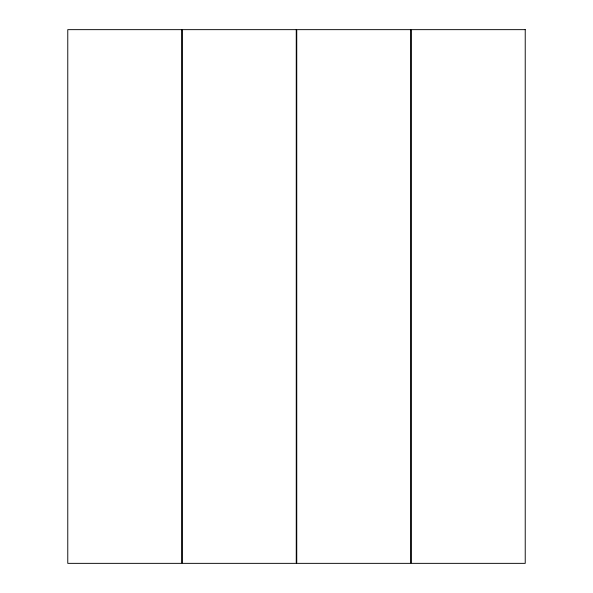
<?xml version="1.0" encoding="UTF-8"?>
<svg xmlns="http://www.w3.org/2000/svg" width="593" height="593" viewBox="0 0 593 593"><rect width="100%" height="100%" fill="white"/><g stroke="black" fill="none" stroke-linecap="round" stroke-linejoin="round"><path stroke-width="0.89" d="M181.754 29.65L67.772 29.65L67.772 563.35L181.754 563.35L181.754 29.65M296.248 29.65L182.266 29.65L182.266 563.35L296.248 563.35L296.248 29.65M410.734 29.65L296.752 29.65L296.752 563.35L410.734 563.35L410.734 29.65M525.228 29.65L411.245 29.65L411.245 563.35L525.228 563.35L525.228 29.65"/></g></svg>
